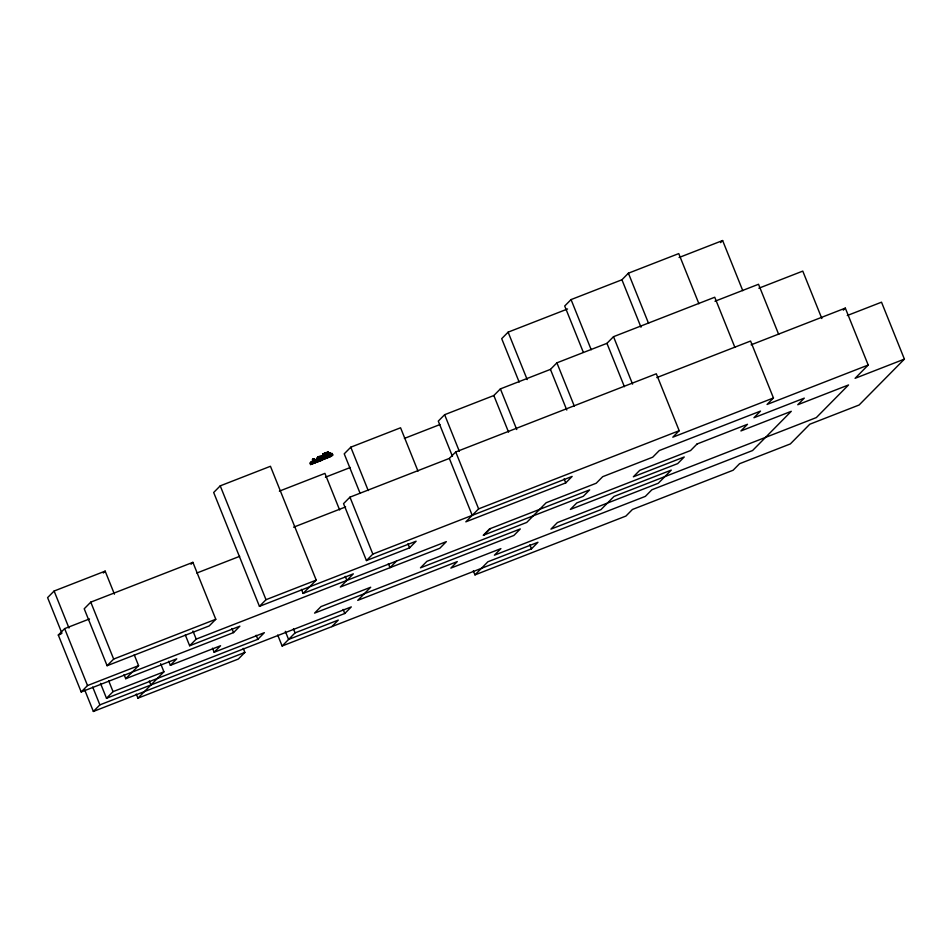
<?xml version="1.0" encoding="UTF-8"?>
<svg xmlns="http://www.w3.org/2000/svg" width="952" height="952" viewBox="0 0 952 952"><rect width="100%" height="100%" fill="white"/><g stroke="black" fill="none" stroke-linecap="round" stroke-linejoin="round"><path stroke-width="1.43" d="M114.43 594.167L105.16 571.129L54.109 591.025L47.6 597.618L61.939 633.282M103.304 573.009L105.16 571.129M185.295 634.913L189.65 645.753L239.868 626.178L233.537 632.604L81.194 691.961L58.31 635.043L64.641 628.617L89.488 618.943M90.773 602.14L84.216 608.78L107.1 665.71L209.226 625.916L215.783 619.276L192.899 562.346L90.773 602.14L113.657 659.07L107.1 665.71M301.475 589.359L303.105 593.429L316.219 580.137L270.451 466.278L220.233 485.853L213.676 492.493L259.444 606.353L409.574 547.84L416.131 541.2L366.437 560.561L343.553 503.644L349.955 497.158L449.344 458.424L455.734 451.95L656.309 373.791L679.192 430.709L672.802 437.194L773.452 397.972L750.569 341.042L656.809 377.587M191.019 564.25L192.899 562.346M81.194 691.961L87.524 685.547L138.587 665.65L134.232 654.809M314.577 462.172L315.243 461.494L314.66 460.03L317.242 459.031L317.825 460.494C315.517 464.707 309.59 460.268 313.898 458.745L315.076 461.672M312.423 459.423L313.898 458.745M310.197 462.91L310.614 464.552L313.41 463.35L312.827 461.887L310.197 462.91L310.614 464.552M313.66 461.042L312.351 461.553L312.601 463.35L311.292 463.862L310.697 462.398L312.173 461.732L312.768 463.196M313.363 460.102L314.815 459.423L313.363 460.102L314.529 463.017L316.159 462.172M312.351 461.553L310.697 462.398M317.325 460.994L313.267 462.684L312.684 461.22L321.859 457.543L321.276 456.079L322.895 455.234L326.774 453.723L327.19 455.353L326.774 453.723M311.292 463.862L315.207 462.339M317.111 457.912L317.694 459.376L317.111 457.912L322.228 455.913M319.11 459.995L317.944 457.067L319.384 456.401L320.562 459.328L318.944 460.161L318.527 458.531M313.267 462.684L330.368 455.818L329.368 456.817M317.885 457.912L318.991 457.591M318.385 457.412L321.276 456.079M317.944 457.067L319.384 456.401M317.242 459.031L317.825 460.494M313.91 462.839L320.169 460.506M314.243 462.505L313.827 460.875M323.347 455.58L322.918 453.949L328.273 451.76L329.44 454.687L330.749 454.175L330.165 452.712L326.274 454.235L325.679 452.771M314.529 463.017L318.396 461.518M317.861 459.197L319.301 458.531L318.718 457.067M318.361 458.697L330.284 453.842L330.701 455.472L330.284 453.842M326.274 454.235L325.846 452.605L324.37 453.283L325.298 454.401M325.025 453.438L326.143 453.104M325.179 453.271L322.764 454.116M317.111 462.017L322.073 460.185M318.444 460.661L323.406 458.84M318.944 460.161L330.868 455.306M324.013 454.901L326.441 454.068M327.607 452.438L328.273 451.76M319.67 461.018L331.605 456.163L332.772 454.973L332.188 453.521L330.915 454.009L331.415 453.497L331.51 455.472L332.772 454.973M320.836 459.84L324.358 458.674L321.8 459.673M328.202 453.89L329.19 452.89L329.44 454.687M329.332 453.557L330.165 452.712M324.025 459.007L329.202 456.984M325.191 457.829L327.286 457.329M325.643 458.174L331.344 455.639L324.525 458.507L326.952 457.662M331.022 454.699L332.188 453.521M417.999 471.157L400.566 427.781L350.788 447.19L344.231 453.83L360.034 493.136M84.549 689.522L93.367 711.465L99.877 704.873L351.288 606.912L344.779 613.493L295.084 632.866L282.125 646.003L277.71 635.032M100.507 683.369L106.493 698.28L113.05 691.64L163.922 671.814L160.65 663.687M124.069 674.635L125.712 678.705L138.587 665.65M136.291 694.091L137.921 698.161L163.922 671.814M168.706 661.247L170.349 665.317L176.763 658.808L125.712 678.705M189.65 645.753L196.207 639.113L446.333 541.64L439.788 548.281L340.304 587.039L353.323 573.854L303.105 593.429M567.57 308.983L508.118 332.153L501.704 338.662L519.137 382.026M734.896 347.397L714.738 297.238L613.516 336.687L606.948 343.339L556.908 362.831L550.446 369.388L500.395 388.892L493.838 395.52L444.632 414.703L438.289 421.117L452.462 456.365M212.51 648.181L214.14 652.251L220.566 645.742L170.349 665.317M259.444 606.353L266.001 599.7L316.219 580.137M698.911 303.736L678.752 253.589L628.403 273.2L621.93 279.769L571.057 299.594L564.715 306.008L583.243 352.097M243.236 648.371L244.866 652.429L238.369 659.022L137.921 698.161M106.493 698.28L257.813 639.316L264.358 632.675L214.14 652.251M366.437 560.561L372.839 554.088L572.14 476.416L565.75 482.902L465.825 521.839L478.618 508.868L679.192 430.709M331.82 626.642L338.281 620.085L288.587 639.447L285.314 631.319M396.556 561.037L389.999 567.678L388.368 563.608M720.569 242.617L722.627 240.535L742.786 290.681M484.068 534.976L490.399 528.562M473.322 570.819L474.965 574.889L487.912 561.763L537.951 542.271L531.478 548.84L282.125 646.003M697.138 443.906L690.581 450.546L639.708 470.371L633.366 476.797L684.25 456.972L677.693 463.6L576.781 502.93L570.355 509.439L671.279 470.109L658.308 483.247L557.384 522.577L550.946 529.11L600.986 509.606L613.981 496.444L816.34 417.583L848.541 384.953L797.752 404.743L804.297 398.126L753.948 417.738L760.505 411.097L659.284 450.546L652.727 457.186L602.675 476.69L596.214 483.235L546.162 502.739L526.73 522.434L426.901 561.335L420.475 567.844L520.304 528.943L513.89 535.452L314.577 613.112L321.002 606.602L370.697 587.241L357.726 600.379L457.293 561.585L450.855 568.106L500.895 548.614L494.397 555.194L645.361 496.373L651.87 489.78L752.556 450.546L791.279 411.312L740.93 430.935L747.487 424.294L697.066 443.989M843.293 310.162L845.317 308.115L868.2 365.044L855.086 378.325L904.4 359.118L881.516 302.189L847.268 315.528M773.452 397.972L767.062 404.457L868.2 365.044M904.4 359.118L859.109 405.005L809.795 424.223L790.338 443.93L739.549 463.719L733.111 470.24L632.426 509.487L625.928 516.055L474.965 574.889M679.073 257.504L722.627 240.535M714.976 301.237L758.53 284.267L778.688 334.414M326.607 453.89L329.19 452.89M321.895 456.246L323.18 455.746L321.562 456.591M327.357 455.187L322.026 457.377L321.443 455.913M330.118 454.009L331.415 453.497M312.684 461.22L313.993 460.708M315.279 460.209L316.564 459.709M758.851 288.218L802.774 271.106L821.85 318.539M330.701 455.472L332.01 454.961M310.792 464.374L313.41 463.35M404.386 438.42L439.931 424.568M279.376 491.137L324.93 473.382L339.638 509.986M325.429 477.19L350.372 467.48M751.104 344.826L845.317 308.115M293.621 527.182L345.635 506.916M196.814 573.033L239.666 556.337M58.31 635.043L61.071 633.961M113.657 659.07L215.783 619.276M93.367 711.465L244.866 652.429M628.403 273.2L648.562 323.359M621.93 279.769L640.993 327.214M613.516 336.687L632.58 384.132M606.948 343.339L624.393 386.702M571.057 299.594L591.216 349.741M556.908 362.831L574.342 406.207M550.446 369.388L566.785 410.05M508.118 332.153L527.194 379.586M564.108 478.832L565.75 482.902M500.395 388.892L516.746 429.542M493.838 395.52L508.558 432.125M529.836 544.77L531.478 548.84M444.632 414.703L459.34 451.296M455.734 451.95L478.618 508.868M449.344 458.424L472.228 515.353M407.944 543.782L409.574 547.84M350.788 447.19L368.222 490.554M349.955 497.158L372.839 554.088M329.749 455.187L330.344 456.651M324.549 453.104L325.132 454.568M322.918 453.949L323.513 455.413M323.811 456.365L324.406 457.829M322.895 455.234L324.073 458.162M322.728 455.401L323.906 458.328M319.217 456.567L319.801 458.031M318.551 457.246L319.134 458.709M318.099 456.9L319.277 459.816M314.648 459.59L315.826 462.517M313.732 458.912L314.327 460.375M312.589 459.257L313.767 462.172M312.851 461.054L313.434 462.517M312.661 462.065L313.244 463.529M310.864 462.244L311.459 463.707M345.231 576.341L346.861 580.399M343.148 609.435L344.779 613.493M293.454 628.796L295.084 632.866M220.233 485.853L266.001 599.7M256.183 635.246L257.813 639.316M231.895 628.534L233.537 632.604M192.935 630.986L196.207 639.113M149.297 680.918L150.928 684.976M108.683 680.799L113.05 691.64M54.109 591.025L68.996 628.058M92.701 687.047L99.877 704.873M64.641 628.617L87.524 685.547M323.977 456.198L324.239 457.995L323.977 456.198M325.096 455.865L325.524 457.495L325.096 455.865M327.857 454.687L328.285 456.317L327.857 454.687M489.566 528.884L483.235 535.298L583.326 496.301L589.657 489.875L489.566 528.884"/></g></svg>
